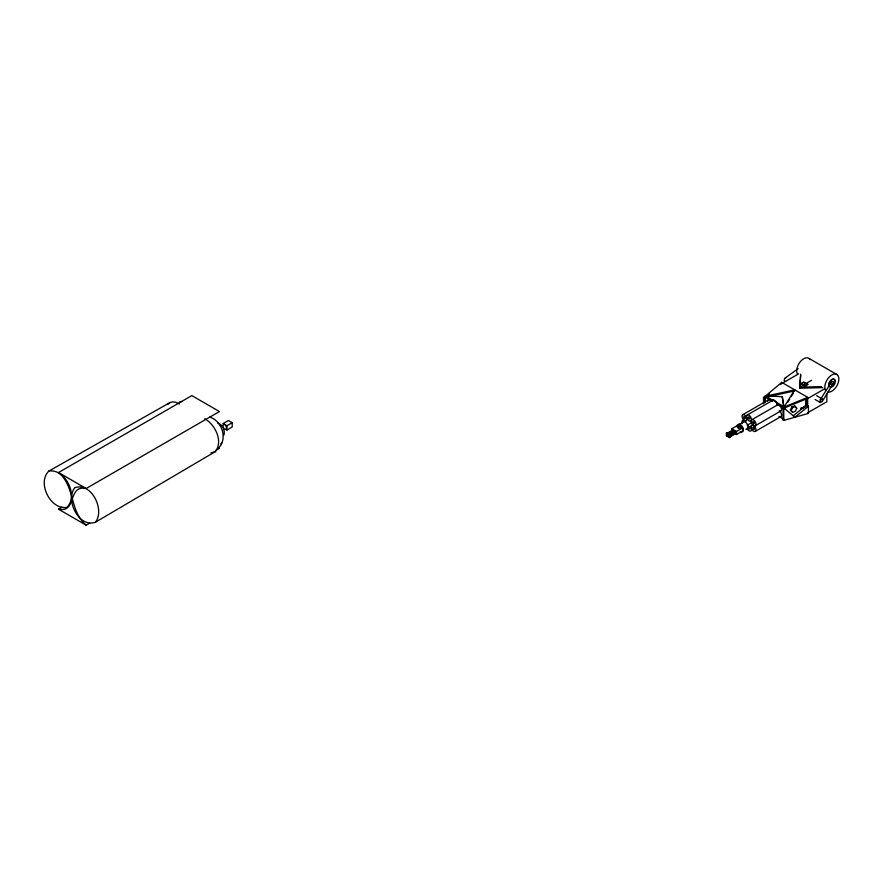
<?xml version="1.0" encoding="UTF-8"?>
<svg xmlns="http://www.w3.org/2000/svg" width="883" height="883" viewBox="0 0 883 883"><rect width="100%" height="100%" fill="white"/><g stroke="black" fill="none" stroke-linecap="round" stroke-linejoin="round"><path stroke-width="1.32" d="M800.693 374.094L799.667 388.233L822.757 387.626M799.667 388.233L800.693 375.165M738.652 428.31C735.318 424.944 740.296 430.33 740.969 426.975L742.603 427.913L742.603 431.014L736.488 434.546L734.159 433.2M763.541 403.697L763.541 397.416L764.225 396.853L772.272 400.86A3.466 1.998 60 0 1 774.512 400.352A3.466 1.998 60 0 1 776.797 403.376L776.841 405.562M730.727 433.045C729.027 430.142 732.338 433.895 732.658 433.222C731.632 433.001 730.627 432.317 729.689 432.482C729.59 431.357 732.15 434.27 731.543 433.244M731.025 433.056L731.565 433.41M731.742 431.279C730.373 431.202 735.583 433.509 731.93 432.273C735.219 434.149 730.252 429.326 732.581 431.5M731.974 431.743L732.802 431.82M733.21 432.416L732.15 431.158M732.239 434.889L731.532 435.01M733.762 432.284L733.773 432.35M733.607 433.983L734.148 434.27L733.497 434.006M95.474 522.195C105.209 509.679 91.137 481.632 74.746 487.758C65.011 500.275 79.095 528.321 95.474 522.195L215.518 451.522C223.278 440.794 215.132 424.833 204.856 418.719M223.885 435.187C225.463 430.507 222.494 424.458 217.748 422.99M217.373 449.094C228.487 440.01 222.284 420.992 209.779 417.096M747.437 425.131L747.967 425.948L747.448 425.33M739.612 425.981L740.76 426.29L740.451 427.449M790.451 409.944L791.786 407.019L794.579 405.871L795.296 406.5L796.753 408.277L795.417 411.202L792.625 412.339L790.451 409.944L792.625 412.339M791.168 410.562L792.515 407.637L795.296 406.5M831.201 382.46L820.241 399.767L820.119 402.394L822.172 401.61L832.923 383.95M822.172 401.61L822.294 398.984L816.654 395.705M780.451 384.502L781.08 383.962M807.669 397.35L781.72 382.372L765.263 396.246L794.7 389.867L784.016 407.074L807.669 397.35L807.691 405.683M785.462 405.827L783.044 408.498L783.044 419.8L783.773 420.418L808.42 413.421L808.42 406.312L806.753 404.878L806.753 397.593L807.691 398.399L784.038 408.123L776.93 404.017L776.93 405.176M787.592 402.383L789.733 398.939M791.157 396.644L793.298 393.211M226.18 428.078L226.335 427.858A1.932 1.115 60 0 0 226.39 426.798L225.264 425.198M223.443 429.657L223.62 429.414A2.053 1.181 60 0 0 223.686 428.255L223.046 426.997A1.656 0.96 60 0 0 222.086 426.368M220.838 443.928L222.306 441.997M820.241 399.767L822.007 398.796M805.616 399.833L806.819 399.745L806.411 400.661L805.616 399.833L805.914 400.606M805.87 400.12L806.819 399.745M805.649 400.33L806.554 399.469M805.682 401.202L806.632 400.838L806.93 401.599L805.682 401.202L806.985 402.891L805.782 402.979L806.201 402.063L806.952 402.394M805.936 401.489L806.885 401.114M806.212 401.754L806.632 400.838M807.007 403.686L806.256 403.343L805.848 404.259L807.051 404.171L806.047 403.255L806.455 402.339M800.583 408.41L801.797 408.321L801.378 409.237L800.583 408.41L800.892 409.182M806.278 403.034L806.687 402.118M800.848 408.697L801.797 408.321M806.102 404.546L806.521 403.619M800.627 408.895L801.532 408.034M802.404 407.725L803.607 407.637L803.199 408.553L802.404 407.725L802.702 408.498M805.848 404.259L806.753 403.399M802.658 408.012L803.607 407.637M803.938 406.666L805.141 406.577L804.733 407.493L803.938 406.666L804.236 407.438M805.87 405.054L807.073 404.966L806.665 405.882L805.87 405.054L806.168 405.827M802.437 408.211L803.353 407.361M804.203 406.953L805.141 406.577M806.124 405.341L807.073 404.966M803.971 407.151L804.888 406.29M805.903 405.54L806.808 404.679M798.155 368.619L785.351 377.88C784.093 378.542 783.508 381.765 785.561 381.39M764.59 402.869L764.59 397.858L769.402 393.829M48.841 471.103C36.788 482.515 50.43 510.231 66.854 507.361C78.907 495.948 65.265 468.244 48.841 471.103L170.044 402.538L172.858 401.842L176.059 402.35L179.426 404.039M167.814 404.392L170.044 402.538M806.753 404.878L793.232 415.772L794.899 417.195L808.42 406.312M747.471 427.847L747.448 428.387M86.159 525.175C69.404 511.235 75.287 486.478 58.532 472.537L191.81 395.595L219.437 411.544L86.159 488.498C67.108 484.701 77.583 513.012 58.532 509.215L86.159 525.175L89.735 523.111M58.532 509.215L62.097 507.151M223.2 425.727L223.2 423.575L228.476 420.529L232.207 422.681L232.207 426.997L226.931 430.043L225.066 428.961M223.2 423.575L226.931 425.727L232.207 422.681M215.871 450.286L219.437 448.222M798.64 373.84L781.742 383.597L781.72 382.372M742.835 414.679L768.42 399.911M800.848 383.586L803.673 381.953L807.813 384.337L804.976 386.5L800.848 383.586L804.976 385.97L807.813 384.337M747.448 414.889L773.022 400.12M800.848 384.116L803.673 382.482L805.737 383.664L811.543 380.319M732.471 431.456L733.089 431.721L731.841 431.82L731.841 428.763L742.691 422.493M743.883 421.809L746.245 420.44M726.411 433.056L730.197 434.723L729.744 437.637L726.411 435.716L726.411 433.056L729.744 434.988L729.744 437.637M727.173 433.332L732.868 430.043L735.594 431.61L735.594 433.553L729.899 436.853L727.173 435.275M737.272 427.515L739.59 426.18L737.945 425.231M729.06 434.403L727.073 435.54L727.073 434.039L731.841 431.82M751.665 419.844L777.239 405.076M726.411 435.716L730.197 437.383M727.073 434.039L729.17 435.253L735.594 431.61M731.841 428.763L736.488 431.445L742.603 427.913M747.349 425.176L752.084 422.449M733.144 434.469L729.17 436.765L729.17 435.253M747.349 428.277L753.265 424.855M755.362 425.694L780.936 410.926M824.59 388.829L807.691 398.575L806.753 397.769M755.23 431.434L780.815 416.666M808.817 412.14L826.841 401.743L826.841 393.984M785.351 377.88L786.444 377.648M215.518 451.522L210.971 452.946M783.044 408.498L784.755 408.741L783.1 407.317M783.044 419.8L784.038 419.414L779.347 416.71M179.47 402.03L181.699 401.478M765.285 402.317L765.285 397.295L794.722 390.915L794.7 389.867M731.797 431.986L730.694 431.379L733.144 432.968M730.837 433.167L730.241 432.88L731.025 433.1M733.453 434.182L732.46 434.513M821.4 386.599L799.667 387.173L805.737 383.664M765.285 397.295L765.252 395.893L782.283 396.688L784.038 408.123L794.899 417.195M732.162 431.632L731.676 432.096M731.963 434.877L732.691 435.12L731.83 434.9M731.577 435.694L731.543 435.429M763.541 397.416L764.59 397.858M809.06 358.465L837.172 374.69M815.053 399.48L820.406 402.582M765.252 395.893L784.005 406.721M730.164 432.14L732.272 433.365M728.828 432.372L731.554 433.95L731.554 435.893M726.864 433.156L730.197 435.076M58.532 472.537L86.159 488.498M807.691 412.791L808.42 413.421M796.753 408.277L794.579 405.871M791.786 407.019L792.515 407.637M776.93 403.973L776.919 402.626M742.824 422.482L742.261 422.493M783.817 406.864L782.283 396.688M772.15 399.878L772.172 401.268M783.773 409.127L783.773 420.418M736.488 431.445L736.488 434.546M729.899 434.9L729.899 437.206M726.864 432.802L726.864 435.451M226.931 425.727L226.931 430.043M747.526 419.425A3.466 1.998 60 0 1 747.802 414.822A3.466 1.998 60 0 1 751.422 419.215A3.466 1.998 60 0 1 748.089 420.098M748.376 418.321A1.192 0.684 60 0 1 748.552 416.897A1.192 0.684 60 0 1 749.788 418.2A1.192 0.684 60 0 1 748.972 418.95M741.963 423.608A4.338 2.506 60 0 1 744.755 421.699A4.338 2.506 60 0 1 748.044 426.511A4.338 2.506 60 0 1 745.815 429.259M737.217 426.357A4.338 2.506 60 0 1 740.274 424.58A4.338 2.506 60 0 1 743.343 429.889A4.338 2.506 60 0 1 740.274 431.655M825.484 390.253A9.956 5.751 -60 0 1 831.135 375.385A9.956 5.751 -60 0 1 838.651 381.147A9.956 5.751 -60 0 1 827.857 392.074M797.382 374.028A9.956 5.751 -60 0 1 800.671 361.279A9.956 5.751 -60 0 1 810.064 359.657M830.693 383.829A1.954 1.126 -60 0 1 832.448 381.456A1.954 1.126 -60 0 1 833.298 383.189A1.954 1.126 -60 0 1 831.245 384.955M829.446 386.721A4.437 2.561 -60 0 1 831.322 380.109A4.437 2.561 -60 0 1 835.186 381.809A4.437 2.561 -60 0 1 830.66 387.262M829.214 386.588A4.437 2.561 -60 0 1 830.837 380.209A4.437 2.561 -60 0 1 834.965 381.037M834.645 383.067A4.437 2.561 -60 0 1 830.428 387.129M742.128 422.758A3.466 1.998 60 0 1 743.199 420.153M743.784 420.198A3.466 1.998 60 0 1 745.649 421.5M779.203 410.849A3.466 1.998 60 0 1 781.587 415.131A3.466 1.998 60 0 1 779.06 416.423M751.168 427.681A3.466 1.998 60 0 1 754.049 425.915A3.466 1.998 60 0 1 755.517 431.224A3.466 1.998 60 0 1 751.4 428.498M752.724 427.747A1.192 0.684 60 0 1 753.839 427.659A1.192 0.684 60 0 1 754.281 429.315A1.192 0.684 60 0 1 753.011 428.829M776.885 405.485A3.466 1.998 60 0 1 780.925 407.184A3.466 1.998 60 0 1 779.888 411.136M751.477 423.178A3.466 1.998 60 0 1 753.133 419.756A3.466 1.998 60 0 1 755.87 424.911A3.466 1.998 60 0 1 751.897 423.972M752.68 422.46A1.192 0.684 60 0 1 753.585 421.842A1.192 0.684 60 0 1 754.303 423.553A1.192 0.684 60 0 1 753.033 423.288M751.444 428.696A3.466 1.998 60 0 1 750.208 431.114A3.466 1.998 60 0 1 747.261 428.862M750.351 426.301A3.466 1.998 60 0 1 751.212 427.869M749.877 428.608A1.192 0.684 60 0 1 748.685 428.63M749.203 427.085A1.192 0.684 60 0 1 749.744 427.802M746.543 420.44A3.466 1.998 60 0 1 742.404 418.034A3.466 1.998 60 0 1 744.17 414.734A3.466 1.998 60 0 1 746.819 419.933M767.614 401.401A3.466 1.998 60 0 1 767.724 400.739M768 400.231A3.466 1.998 60 0 1 771.389 401.346M743.928 418.134A1.192 0.684 60 0 1 743.961 416.655A1.192 0.684 60 0 1 745.219 417.681A1.192 0.684 60 0 1 744.755 418.796"/></g></svg>
